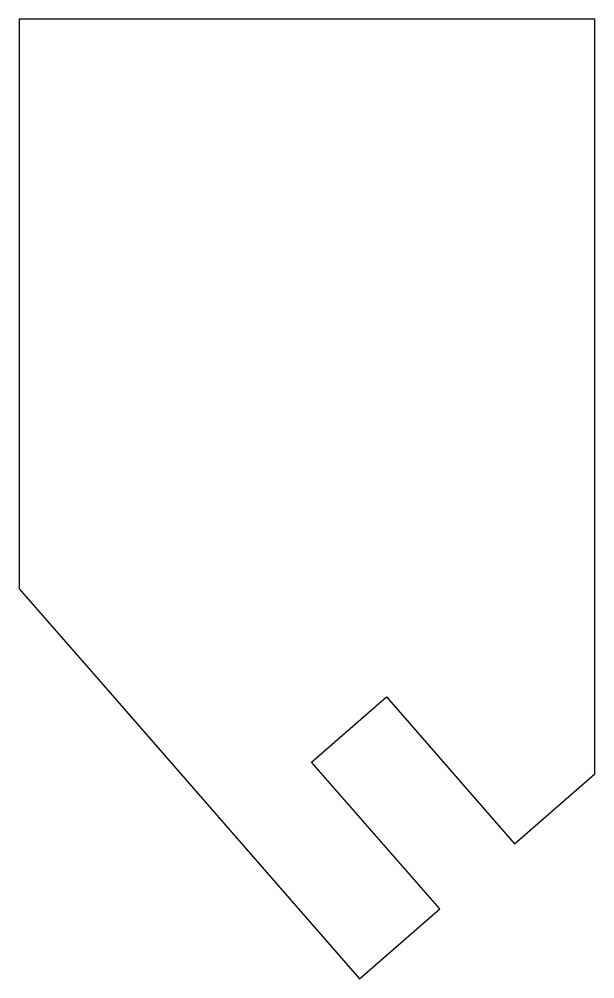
# Model space of a CAD drawing. Header units: millimetres. Extents: x 293.7 to 310, y -481.8 to -454.8.
import ezdxf

# ---------------------------------------------------------------- set-up
doc = ezdxf.new("R2010")
doc.units = ezdxf.units.MM
doc.header["$MEASUREMENT"] = 0
doc.layers.add('Default', color=18, linetype='Continuous', true_color=0x000000)

msp = doc.modelspace()

# ---------------------------------------------------------------- linework, layer by layer
at = {"layer": 'Default'}
for points in [[(302.724, -454.776), (293.724, -454.776), (293.724, -470.845)], [(309.955, -454.776), (302.724, -454.776)], [(309.955, -476.065), (309.955, -454.776)], [(293.724, -470.845), (296.092, -473.56)], [(296.092, -473.56), (303.323, -481.85), (305.584, -479.878), (301.968, -475.733), (304.078, -473.892), (307.694, -478.037)], [(307.694, -478.037), (309.955, -476.065)]]:
    msp.add_lwpolyline(points, dxfattribs=at)

doc.saveas('drawing.dxf')
